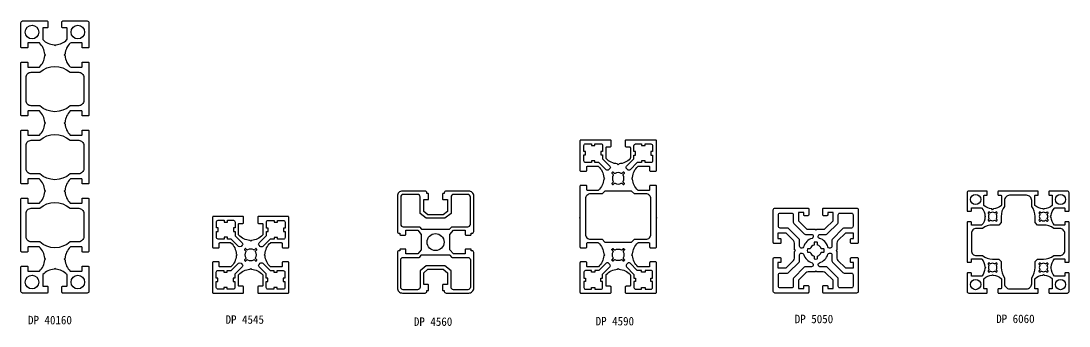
# Model space of a CAD drawing. Extents: x 2157 to 12417, y 247 to 1676.
# Drawn here: x 3472 to 4089, y 1497 to 1676 of the extents above; entities that cross this region are included whole.
import ezdxf

# ---------------------------------------------------------------- set-up
doc = ezdxf.new("R2010")
doc.units = 0
doc.header["$LTSCALE"] = 8
doc.layers.get('0').update_dxf_attribs({"linetype": 'CONTINUOUS'})
doc.layers.get('DEFPOINTS').update_dxf_attribs({"linetype": 'CONTINUOUS'})
doc.layers.add('3', color=3, linetype='CONTINUOUS')
doc.layers.add('AM_0', color=7, linetype='CONTINUOUS', lineweight=30)
doc.styles.add('궁서체', font='')
doc.styles.get('궁서체').set_extended_font_data('GungsuhChe')

msp = doc.modelspace()

# ---------------------------------------------------------------- linework, layer by layer
at = {"color": 7, "lineweight": -3}
for p, q in [((3800.76, 1562.06), (3800.76, 1561.56)), ((3845.76, 1561.56), (3845.76, 1562.06)), ((3800.76, 1560.06), (3800.76, 1560.56)), ((3845.76, 1560.56), (3845.76, 1560.06))]:
    msp.add_line(p, q, dxfattribs=at)
for points in [[(3800.76, 1561.06), (3800.76, 1543.21, 0.414214), (3801.26, 1542.71), (3804.26, 1542.71, 0.414214), (3804.76, 1543.21), (3804.76, 1545.21, -0.414214), (3805.26, 1545.71), (3811.32, 1545.71, -0.186978), (3811.66, 1545.58, -0.196808), (3814.74, 1539.07), (3815.26, 1538.56), (3814.74, 1538.04, -0.196808), (3811.66, 1531.54, -0.186978), (3811.32, 1531.41), (3805.26, 1531.41, -0.414214), (3804.76, 1531.91), (3804.76, 1533.91, 0.414214), (3804.26, 1534.41), (3801.26, 1534.41, 0.414214), (3800.76, 1533.91), (3800.76, 1517.06), (3800.76, 1516.56, 0.414214), (3801.26, 1516.06), (3801.76, 1516.06), (3818.61, 1516.06, 0.414214), (3819.11, 1516.56), (3819.11, 1519.56, 0.414214), (3818.61, 1520.06), (3816.61, 1520.06, -0.414214), (3816.11, 1520.56), (3816.11, 1526.62, -0.186978), (3816.24, 1526.96, -0.196808), (3822.74, 1530.04), (3823.26, 1530.56), (3823.77, 1530.04, -0.196808), (3830.28, 1526.96, -0.186978), (3830.41, 1526.62), (3830.41, 1520.56, -0.414214), (3829.91, 1520.06), (3827.91, 1520.06, 0.414214), (3827.41, 1519.56), (3827.41, 1516.56, 0.414214), (3827.91, 1516.06), (3844.76, 1516.06), (3845.26, 1516.06, 0.414214), (3845.76, 1516.56), (3845.76, 1517.06), (3845.76, 1533.91, 0.414214), (3845.26, 1534.41), (3842.26, 1534.41, 0.414214), (3841.76, 1533.91), (3841.76, 1531.91, -0.414214), (3841.26, 1531.41), (3835.19, 1531.41, -0.186978), (3834.86, 1531.54, -0.196808), (3831.77, 1538.04), (3831.26, 1538.56), (3831.77, 1539.07, -0.196808), (3834.86, 1545.58, -0.186978), (3835.19, 1545.71), (3841.26, 1545.71, -0.414214), (3841.76, 1545.21), (3841.76, 1543.21, 0.414214), (3842.26, 1542.71), (3845.26, 1542.71, 0.414214), (3845.76, 1543.21), (3845.76, 1561.06), (3845.76, 1578.91, 0.414214), (3845.26, 1579.41), (3842.26, 1579.41, 0.414214), (3841.76, 1578.91), (3841.76, 1576.91, -0.414214), (3841.26, 1576.41), (3835.19, 1576.41, -0.186978), (3834.86, 1576.54, -0.196808), (3831.77, 1583.04), (3831.26, 1583.56), (3831.77, 1584.07, -0.196808), (3834.86, 1590.58, -0.186978), (3835.19, 1590.71), (3841.26, 1590.71, -0.414214), (3841.76, 1590.21), (3841.76, 1588.21, 0.414214), (3842.26, 1587.71), (3845.26, 1587.71, 0.414214), (3845.76, 1588.21), (3845.76, 1605.06), (3845.76, 1605.56, 0.414214), (3845.26, 1606.06), (3844.76, 1606.06), (3827.91, 1606.06, 0.414214), (3827.41, 1605.56), (3827.41, 1602.56, 0.414214), (3827.91, 1602.06), (3829.91, 1602.06, -0.414214), (3830.41, 1601.56), (3830.41, 1595.49, -0.186978), (3830.28, 1595.16, -0.196808), (3823.77, 1592.07), (3823.26, 1591.56), (3822.74, 1592.07, -0.196808), (3816.24, 1595.16, -0.186978), (3816.11, 1595.49), (3816.11, 1601.56, -0.414214), (3816.61, 1602.06), (3818.61, 1602.06, 0.414214), (3819.11, 1602.56), (3819.11, 1605.56, 0.414214), (3818.61, 1606.06), (3801.76, 1606.06), (3801.26, 1606.06, 0.414214), (3800.76, 1605.56), (3800.76, 1605.06), (3800.76, 1588.21, 0.414214), (3801.26, 1587.71), (3804.26, 1587.71, 0.414214), (3804.76, 1588.21), (3804.76, 1590.21, -0.414214), (3805.26, 1590.71), (3811.32, 1590.71, -0.186978), (3811.66, 1590.58, -0.196808), (3814.74, 1584.07), (3815.26, 1583.56), (3814.74, 1583.04, -0.196808), (3811.66, 1576.54, -0.186978), (3811.32, 1576.41), (3805.26, 1576.41, -0.414214), (3804.76, 1576.91), (3804.76, 1578.91, 0.414214), (3804.26, 1579.41), (3801.26, 1579.41, 0.414214), (3800.76, 1578.91)], [(3807.57, 1593.84), (3807.57, 1592.84), (3804.07, 1592.84, -0.414214), (3803.07, 1593.84), (3803.07, 1597.34), (3804.07, 1597.34), (3804.07, 1599.34), (3803.07, 1599.34), (3803.07, 1602.84, -0.414214), (3804.07, 1603.84), (3807.57, 1603.84), (3807.57, 1602.84), (3809.57, 1602.84), (3809.57, 1603.84), (3813.07, 1603.84, -0.414214), (3814.07, 1602.84), (3814.07, 1599.34), (3813.07, 1599.34), (3813.07, 1597.34), (3814.07, 1597.34), (3814.07, 1594.97), (3818.34, 1590.66, -0.41143), (3818.34, 1589.25), (3817.63, 1588.54, -0.417003), (3816.21, 1588.54), (3811.95, 1592.84), (3809.57, 1592.84), (3809.57, 1593.84)], [(3839.04, 1593.75), (3837.04, 1593.75), (3837.04, 1592.75), (3834.47, 1592.75), (3830.3, 1588.54, -0.417003), (3828.88, 1588.54), (3828.18, 1589.25, -0.41143), (3828.18, 1590.66), (3832.54, 1595.06), (3832.54, 1597.25), (3833.54, 1597.25), (3833.54, 1599.25), (3832.54, 1599.25), (3832.54, 1602.75, -0.414214), (3833.54, 1603.75), (3837.04, 1603.75), (3837.04, 1602.75), (3839.04, 1602.75), (3839.04, 1603.75), (3842.54, 1603.75, -0.414214), (3843.54, 1602.75), (3843.54, 1599.25), (3842.54, 1599.25), (3842.54, 1597.25), (3843.54, 1597.25), (3843.54, 1593.75, -0.414214), (3842.54, 1592.75), (3839.04, 1592.75)], [(3821.06, 1580.65, -0.35173), (3821.43, 1580.69, 0.291598), (3825.09, 1580.69, -0.35173), (3825.46, 1580.65), (3826.16, 1579.95, 0.414214), (3826.58, 1579.95), (3826.86, 1580.23, 0.414214), (3826.86, 1580.66), (3826.17, 1581.36, -0.35173), (3826.13, 1581.73, 0.291598), (3826.13, 1585.39, -0.35173), (3826.17, 1585.76), (3826.86, 1586.46, 0.414214), (3826.86, 1586.88), (3826.58, 1587.16, 0.414214), (3826.16, 1587.16), (3825.46, 1586.47, -0.35173), (3825.09, 1586.42, 0.291598), (3821.43, 1586.42, -0.35173), (3821.06, 1586.47), (3820.36, 1587.16, 0.414214), (3819.93, 1587.16), (3819.65, 1586.88, 0.414214), (3819.65, 1586.46), (3820.35, 1585.76, -0.35173), (3820.39, 1585.39, 0.291598), (3820.39, 1581.73, -0.35173), (3820.35, 1581.36), (3819.65, 1580.66, 0.414214), (3819.65, 1580.23), (3819.93, 1579.95, 0.414214), (3820.36, 1579.95)], [(3711.26, 1571.06, 0.414214), (3711.56, 1571.36), (3711.56, 1574.26, 0.414214), (3711.26, 1574.56), (3710.56, 1574.56), (3710.56, 1575.06, 0.414214), (3709.56, 1576.06), (3696.21, 1576.06, 0.414214), (3693.21, 1573.06), (3693.21, 1552.21, 0.414214), (3694.21, 1551.21), (3694.71, 1551.21), (3694.71, 1550.51, 0.414214), (3695.01, 1550.21), (3697.91, 1550.21, 0.414214), (3698.21, 1550.51), (3698.21, 1553.06), (3705.21, 1553.06), (3707.21, 1550.56), (3707.21, 1541.56), (3705.21, 1539.06), (3698.21, 1539.06), (3698.21, 1541.61, 0.414214), (3697.91, 1541.91), (3695.01, 1541.91, 0.414214), (3694.71, 1541.61), (3694.71, 1540.91), (3694.21, 1540.91, 0.414214), (3693.21, 1539.91), (3693.21, 1519.06, 0.414214), (3696.21, 1516.06), (3709.56, 1516.06, 0.414214), (3710.56, 1517.06), (3710.56, 1517.56), (3711.26, 1517.56, 0.414214), (3711.56, 1517.86), (3711.56, 1520.76, 0.414214), (3711.26, 1521.06), (3708.71, 1521.06), (3708.71, 1528.06), (3711.21, 1530.06), (3715.71, 1530.06), (3720.21, 1530.06), (3722.71, 1528.06), (3722.71, 1521.06), (3720.16, 1521.06, 0.414214), (3719.86, 1520.76), (3719.86, 1517.86, 0.414214), (3720.16, 1517.56), (3720.86, 1517.56), (3720.86, 1517.06, 0.414214), (3721.86, 1516.06), (3735.21, 1516.06, 0.414214), (3738.21, 1519.06), (3738.21, 1539.91, 0.414214), (3737.21, 1540.91), (3736.71, 1540.91), (3736.71, 1541.61, 0.414214), (3736.41, 1541.91), (3733.51, 1541.91, 0.414214), (3733.21, 1541.61), (3733.21, 1539.06), (3726.21, 1539.06), (3724.21, 1541.56), (3724.21, 1550.56), (3726.21, 1553.06), (3733.21, 1553.06), (3733.21, 1550.51, 0.414214), (3733.51, 1550.21), (3736.41, 1550.21, 0.414214), (3736.71, 1550.51), (3736.71, 1551.21), (3737.21, 1551.21, 0.414214), (3738.21, 1552.21), (3738.21, 1573.06, 0.414214), (3735.21, 1576.06), (3721.86, 1576.06, 0.414214), (3720.86, 1575.06), (3720.86, 1574.56), (3720.16, 1574.56, 0.414214), (3719.86, 1574.26), (3719.86, 1571.36, 0.414214), (3720.16, 1571.06), (3722.71, 1571.06), (3722.71, 1564.06), (3720.21, 1562.06), (3715.71, 1562.06), (3711.21, 1562.06), (3708.71, 1564.06), (3708.71, 1571.06)], [(3736.21, 1572.56, 0.414214), (3734.71, 1574.06), (3726.31, 1574.06, 0.414214), (3724.81, 1572.56), (3724.81, 1562.94), (3721.21, 1560.06), (3710.21, 1560.06), (3706.61, 1562.94), (3706.61, 1572.56, 0.414214), (3705.11, 1574.06), (3696.71, 1574.06, 0.414214), (3695.21, 1572.56), (3695.21, 1556.56, 0.414214), (3696.71, 1555.06), (3705.97, 1555.06, -0.227838), (3706.36, 1554.87), (3707.26, 1553.75, 0.227838), (3707.65, 1553.56), (3723.77, 1553.56, 0.227838), (3724.16, 1553.75), (3725.06, 1554.87, -0.227838), (3725.45, 1555.06), (3734.71, 1555.06, 0.414214), (3736.21, 1556.56)], [(3831.11, 1546.06), (3832.76, 1547.71), (3839.56, 1547.71, 0.414214), (3842.56, 1550.71), (3842.56, 1561.06), (3842.56, 1571.41, 0.414214), (3839.56, 1574.41), (3832.76, 1574.41), (3831.11, 1576.06), (3815.41, 1576.06), (3813.76, 1574.41), (3806.96, 1574.41, 0.414214), (3803.96, 1571.41), (3803.96, 1561.06), (3803.96, 1550.71, 0.414214), (3806.96, 1547.71), (3813.76, 1547.71), (3815.41, 1546.06)], [(4088.73, 1557.61, 0.414214), (4088.43, 1557.91), (4086.53, 1557.91, 0.414214), (4086.23, 1557.61), (4086.23, 1556.21, -0.414214), (4085.93, 1555.91), (4080.49, 1555.91, -0.214256), (4080.12, 1556.08, -0.165853), (4078.24, 1560.54), (4077.73, 1561.06), (4078.24, 1561.58, -0.165853), (4080.12, 1566.04, -0.214256), (4080.49, 1566.21), (4085.93, 1566.21, -0.414214), (4086.23, 1565.91), (4086.23, 1564.51, 0.414214), (4086.53, 1564.21), (4088.43, 1564.21, 0.414214), (4088.73, 1564.51), (4088.73, 1574.06), (4088.73, 1575.06, 0.414214), (4087.73, 1576.06), (4086.73, 1576.06), (4077.18, 1576.06, 0.414214), (4076.88, 1575.76), (4076.88, 1573.86, 0.414214), (4077.18, 1573.56), (4078.58, 1573.56, -0.414214), (4078.88, 1573.26), (4078.88, 1567.74, -0.210977), (4078.78, 1567.51, -0.176355), (4074.03, 1565.56), (4073.73, 1565.26), (4073.42, 1565.56, -0.176355), (4068.67, 1567.51, -0.210977), (4068.58, 1567.74), (4068.58, 1573.26, -0.414214), (4068.88, 1573.56), (4070.28, 1573.56, 0.414214), (4070.58, 1573.86), (4070.58, 1575.76, 0.414214), (4070.28, 1576.06), (4047.18, 1576.06, 0.414214), (4046.88, 1575.76), (4046.88, 1573.86, 0.414214), (4047.18, 1573.56), (4048.58, 1573.56, -0.414214), (4048.88, 1573.26), (4048.88, 1567.83, -0.214256), (4048.71, 1567.45, -0.165853), (4044.24, 1565.58), (4043.73, 1565.06), (4043.21, 1565.58, -0.165853), (4038.74, 1567.45, -0.214256), (4038.58, 1567.83), (4038.58, 1573.26, -0.414214), (4038.88, 1573.56), (4040.28, 1573.56, 0.414214), (4040.58, 1573.86), (4040.58, 1575.76, 0.414214), (4040.28, 1576.06), (4030.73, 1576.06), (4029.73, 1576.06, 0.414214), (4028.73, 1575.06), (4028.73, 1574.06), (4028.73, 1564.51, 0.414214), (4029.03, 1564.21), (4030.93, 1564.21, 0.414214), (4031.23, 1564.51), (4031.23, 1565.91, -0.414214), (4031.53, 1566.21), (4037.05, 1566.21, -0.210977), (4037.27, 1566.11, -0.176355), (4039.22, 1561.36), (4039.53, 1561.06), (4039.22, 1560.75, -0.176355), (4037.27, 1556.01, -0.210977), (4037.05, 1555.91), (4031.53, 1555.91, -0.414214), (4031.23, 1556.21), (4031.23, 1557.61, 0.414214), (4030.93, 1557.91), (4029.03, 1557.91, 0.414214), (4028.73, 1557.61), (4028.73, 1534.51, 0.414214), (4029.03, 1534.21), (4030.93, 1534.21, 0.414214), (4031.23, 1534.51), (4031.23, 1535.91, -0.414214), (4031.53, 1536.21), (4036.96, 1536.21, -0.214256), (4037.33, 1536.04, -0.165853), (4039.21, 1531.58), (4039.73, 1531.06), (4039.21, 1530.54, -0.165853), (4037.33, 1526.08, -0.214256), (4036.96, 1525.91), (4031.53, 1525.91, -0.414214), (4031.23, 1526.21), (4031.23, 1527.61, 0.414214), (4030.93, 1527.91), (4029.03, 1527.91, 0.414214), (4028.73, 1527.61), (4028.73, 1518.06), (4028.73, 1517.06, 0.414214), (4029.73, 1516.06), (4030.73, 1516.06), (4040.28, 1516.06, 0.414214), (4040.58, 1516.36), (4040.58, 1518.26, 0.414214), (4040.28, 1518.56), (4038.88, 1518.56, -0.414214), (4038.58, 1518.86), (4038.58, 1524.38, -0.210977), (4038.67, 1524.6, -0.176355), (4043.42, 1526.55), (4043.73, 1526.86), (4044.03, 1526.55, -0.176355), (4048.78, 1524.6, -0.210977), (4048.88, 1524.38), (4048.88, 1518.86, -0.414214), (4048.58, 1518.56), (4047.18, 1518.56, 0.414214), (4046.88, 1518.26), (4046.88, 1516.36, 0.414214), (4047.18, 1516.06), (4070.28, 1516.06, 0.414214), (4070.58, 1516.36), (4070.58, 1518.26, 0.414214), (4070.28, 1518.56), (4068.88, 1518.56, -0.414214), (4068.58, 1518.86), (4068.58, 1524.29, -0.214256), (4068.74, 1524.66, -0.165853), (4073.21, 1526.54), (4073.73, 1527.06), (4074.24, 1526.54, -0.165853), (4078.71, 1524.66, -0.214256), (4078.88, 1524.29), (4078.88, 1518.86, -0.414214), (4078.58, 1518.56), (4077.18, 1518.56, 0.414214), (4076.88, 1518.26), (4076.88, 1516.36, 0.414214), (4077.18, 1516.06), (4086.73, 1516.06), (4087.73, 1516.06, 0.414214), (4088.73, 1517.06), (4088.73, 1518.06), (4088.73, 1527.61, 0.414214), (4088.43, 1527.91), (4086.53, 1527.91, 0.414214), (4086.23, 1527.61), (4086.23, 1526.21, -0.414214), (4085.93, 1525.91), (4080.41, 1525.91, -0.210977), (4080.18, 1526.01, -0.176355), (4078.23, 1530.75), (4077.93, 1531.06), (4078.23, 1531.36, -0.176355), (4080.18, 1536.11, -0.210977), (4080.41, 1536.21), (4085.93, 1536.21, -0.414214), (4086.23, 1535.91), (4086.23, 1534.51, 0.414214), (4086.53, 1534.21), (4088.43, 1534.21, 0.414214), (4088.73, 1534.51)], [(4068.73, 1561.06, 0.162278), (4066.73, 1567.06), (4066.73, 1570.56, 0.414214), (4063.73, 1573.56), (4053.73, 1573.56, 0.414214), (4050.73, 1570.56), (4050.73, 1567.06, 0.162278), (4048.73, 1561.06), (4048.73, 1557.47), (4047.31, 1556.06), (4043.73, 1556.06, 0.162278), (4037.73, 1554.06), (4034.23, 1554.06, 0.414214), (4031.23, 1551.06), (4031.23, 1541.06, 0.414214), (4034.23, 1538.06), (4037.75, 1538.06, 0.161693), (4043.74, 1536.08), (4047.32, 1536.08), (4048.74, 1534.67), (4048.75, 1531.08, 0.16117), (4050.73, 1525.12), (4050.73, 1521.56, 0.414214), (4053.73, 1518.56), (4063.73, 1518.56, 0.414214), (4066.73, 1521.56), (4066.73, 1525.06, 0.162278), (4068.73, 1531.06), (4068.73, 1534.64), (4070.14, 1536.06), (4073.73, 1536.06, 0.162278), (4079.73, 1538.06), (4083.23, 1538.06, 0.414214), (4086.23, 1541.06), (4086.23, 1551.06, 0.414214), (4083.23, 1554.06), (4079.73, 1554.06, 0.162278), (4073.73, 1556.06), (4070.14, 1556.06), (4068.73, 1557.47)], [(4045.95, 1562.27, -0.331679), (4046, 1562.62), (4046.36, 1562.99, 0.414214), (4046.36, 1563.41), (4046.08, 1563.69, 0.414214), (4045.66, 1563.69), (4045.29, 1563.33, -0.331679), (4044.94, 1563.28, 0.253025), (4042.56, 1563.28, -0.331679), (4042.2, 1563.33), (4041.84, 1563.69, 0.414214), (4041.41, 1563.69), (4041.13, 1563.41, 0.414214), (4041.13, 1562.99), (4041.5, 1562.62, -0.331679), (4041.55, 1562.27, 0.253025), (4041.55, 1559.89, -0.331679), (4041.5, 1559.53), (4041.13, 1559.17, 0.414214), (4041.13, 1558.74), (4041.41, 1558.46, 0.414214), (4041.84, 1558.46), (4042.2, 1558.83, -0.331679), (4042.56, 1558.88, 0.253025), (4044.94, 1558.88, -0.331679), (4045.29, 1558.83), (4045.66, 1558.46, 0.414214), (4046.08, 1558.46), (4046.36, 1558.74, 0.414214), (4046.36, 1559.17), (4046, 1559.53, -0.331679), (4045.95, 1559.89, 0.253025)], [(4075.93, 1562.25, -0.331679), (4075.98, 1562.6), (4076.34, 1562.97, 0.414214), (4076.34, 1563.39), (4076.06, 1563.67, 0.414214), (4075.64, 1563.67), (4075.27, 1563.31, -0.331679), (4074.92, 1563.26, 0.253025), (4072.54, 1563.26, -0.331679), (4072.18, 1563.31), (4071.82, 1563.67, 0.414214), (4071.39, 1563.67), (4071.11, 1563.39, 0.414214), (4071.11, 1562.97), (4071.48, 1562.6, -0.331679), (4071.53, 1562.25, 0.253025), (4071.53, 1559.87, -0.331679), (4071.48, 1559.51), (4071.11, 1559.15, 0.414214), (4071.11, 1558.72), (4071.39, 1558.44, 0.414214), (4071.82, 1558.44), (4072.18, 1558.81, -0.331679), (4072.54, 1558.86, 0.253025), (4074.92, 1558.86, -0.331679), (4075.27, 1558.81), (4075.64, 1558.44, 0.414214), (4076.06, 1558.44), (4076.34, 1558.72, 0.414214), (4076.34, 1559.15), (4075.98, 1559.51, -0.331679), (4075.93, 1559.87, 0.253025)], [(3625.34, 1531.91, -0.414214), (3624.84, 1531.41), (3618.78, 1531.41, -0.186978), (3618.44, 1531.54, -0.196808), (3615.36, 1538.04), (3614.84, 1538.56), (3615.36, 1539.07, -0.196808), (3618.44, 1545.58, -0.186978), (3618.78, 1545.71), (3624.84, 1545.71, -0.414214), (3625.34, 1545.21), (3625.34, 1543.21, 0.414214), (3625.84, 1542.71), (3628.84, 1542.71, 0.414214), (3629.34, 1543.21), (3629.34, 1560.06), (3629.34, 1560.56, 0.414214), (3628.84, 1561.06), (3628.34, 1561.06), (3611.49, 1561.06, 0.414214), (3610.99, 1560.56), (3610.99, 1557.56, 0.414214), (3611.49, 1557.06), (3613.49, 1557.06, -0.414214), (3613.99, 1556.56), (3613.99, 1550.49, -0.186978), (3613.86, 1550.16, -0.196808), (3607.36, 1547.07), (3606.84, 1546.56), (3606.33, 1547.07, -0.196808), (3599.82, 1550.16, -0.186978), (3599.69, 1550.49), (3599.69, 1556.56, -0.414214), (3600.19, 1557.06), (3602.19, 1557.06, 0.414214), (3602.69, 1557.56), (3602.69, 1560.56, 0.414214), (3602.19, 1561.06), (3585.34, 1561.06), (3584.84, 1561.06, 0.414214), (3584.34, 1560.56), (3584.34, 1560.06), (3584.34, 1543.21, 0.414214), (3584.84, 1542.71), (3587.84, 1542.71, 0.414214), (3588.34, 1543.21), (3588.34, 1545.21, -0.414214), (3588.84, 1545.71), (3594.91, 1545.71, -0.186978), (3595.25, 1545.58, -0.196808), (3598.33, 1539.07), (3598.84, 1538.56), (3598.33, 1538.04, -0.196808), (3595.25, 1531.54, -0.186978), (3594.91, 1531.41), (3588.84, 1531.41, -0.414214), (3588.34, 1531.91), (3588.34, 1533.91, 0.414214), (3587.84, 1534.41), (3584.84, 1534.41, 0.414214), (3584.34, 1533.91), (3584.34, 1517.06), (3584.34, 1516.56, 0.414214), (3584.84, 1516.06), (3585.34, 1516.06), (3602.19, 1516.06, 0.414214), (3602.69, 1516.56), (3602.69, 1519.56, 0.414214), (3602.19, 1520.06), (3600.19, 1520.06, -0.414214), (3599.69, 1520.56), (3599.69, 1526.62, -0.186978), (3599.82, 1526.96, -0.196808), (3606.33, 1530.04), (3606.84, 1530.56), (3607.36, 1530.04, -0.196808), (3613.86, 1526.96, -0.186978), (3613.99, 1526.62), (3613.99, 1520.56, -0.414214), (3613.49, 1520.06), (3611.49, 1520.06, 0.414214), (3610.99, 1519.56), (3610.99, 1516.56, 0.414214), (3611.49, 1516.06), (3628.34, 1516.06), (3628.84, 1516.06, 0.414214), (3629.34, 1516.56), (3629.34, 1517.06), (3629.34, 1533.91, 0.414214), (3628.84, 1534.41), (3625.84, 1534.41, 0.414214), (3625.34, 1533.91)], [(3596.65, 1554.34), (3596.65, 1552.34), (3597.65, 1552.34), (3597.65, 1549.77), (3601.86, 1545.6, -0.417003), (3601.86, 1544.18), (3601.15, 1543.48, -0.41143), (3599.75, 1543.48), (3595.34, 1547.84), (3593.15, 1547.84), (3593.15, 1548.84), (3591.15, 1548.84), (3591.15, 1547.84), (3587.65, 1547.84, -0.414214), (3586.65, 1548.84), (3586.65, 1552.34), (3587.65, 1552.34), (3587.65, 1554.34), (3586.65, 1554.34), (3586.65, 1557.84, -0.414214), (3587.65, 1558.84), (3591.15, 1558.84), (3591.15, 1557.84), (3593.15, 1557.84), (3593.15, 1558.84), (3596.65, 1558.84, -0.414214), (3597.65, 1557.84), (3597.65, 1554.34)], [(3622.62, 1547.75), (3622.62, 1548.75), (3620.62, 1548.75), (3620.62, 1547.75), (3618.25, 1547.75), (3613.94, 1543.48, -0.412821), (3612.53, 1543.48), (3611.82, 1544.19, -0.415607), (3611.83, 1545.6), (3616.12, 1549.86), (3616.12, 1552.25), (3617.12, 1552.25), (3617.12, 1554.25), (3616.12, 1554.25), (3616.12, 1557.75, -0.414214), (3617.12, 1558.75), (3620.62, 1558.75), (3620.62, 1557.75), (3622.62, 1557.75), (3622.62, 1558.75), (3626.12, 1558.75, -0.414214), (3627.12, 1557.75), (3627.12, 1554.25), (3626.12, 1554.25), (3626.12, 1552.25), (3627.12, 1552.25), (3627.12, 1548.75, -0.414214), (3626.12, 1547.75)], [(3609.75, 1536.36, -0.35173), (3609.71, 1536.73, 0.291598), (3609.71, 1540.39, -0.35173), (3609.75, 1540.76), (3610.45, 1541.46, 0.414214), (3610.45, 1541.88), (3610.17, 1542.16, 0.414214), (3609.74, 1542.16), (3609.04, 1541.47, -0.35173), (3608.67, 1541.42, 0.291598), (3605.02, 1541.42, -0.35173), (3604.64, 1541.47), (3603.94, 1542.16, 0.414214), (3603.52, 1542.16), (3603.24, 1541.88, 0.414214), (3603.24, 1541.46), (3603.94, 1540.76, -0.35173), (3603.98, 1540.39, 0.291598), (3603.98, 1536.73, -0.35173), (3603.94, 1536.36), (3603.24, 1535.66, 0.414214), (3603.24, 1535.23), (3603.52, 1534.95, 0.414214), (3603.94, 1534.95), (3604.64, 1535.65, -0.35173), (3605.02, 1535.69, 0.291598), (3608.67, 1535.69, -0.35173), (3609.04, 1535.65), (3609.74, 1534.95, 0.414214), (3610.17, 1534.95), (3610.45, 1535.23, 0.414214), (3610.45, 1535.66)], [(3734.71, 1518.06), (3726.31, 1518.06, -0.414214), (3724.81, 1519.56), (3724.81, 1529.18), (3721.21, 1532.06), (3715.71, 1532.06), (3710.21, 1532.06), (3706.61, 1529.18), (3706.61, 1519.56, -0.414214), (3705.11, 1518.06), (3696.71, 1518.06, -0.414214), (3695.21, 1519.56), (3695.21, 1535.56, -0.414214), (3696.71, 1537.06), (3705.97, 1537.06, 0.227838), (3706.36, 1537.25), (3707.26, 1538.37, -0.227838), (3707.65, 1538.56), (3723.77, 1538.56, -0.227838), (3724.16, 1538.37), (3725.06, 1537.25, 0.227838), (3725.45, 1537.06), (3734.71, 1537.06, -0.414214), (3736.21, 1535.56), (3736.21, 1519.56, -0.414214)], [(3821.06, 1541.47, 0.35173), (3821.43, 1541.42, -0.291598), (3825.09, 1541.42, 0.35173), (3825.46, 1541.47), (3826.16, 1542.16, -0.414214), (3826.58, 1542.16), (3826.86, 1541.88, -0.414214), (3826.86, 1541.46), (3826.17, 1540.76, 0.35173), (3826.13, 1540.39, -0.291598), (3826.13, 1536.73, 0.35173), (3826.17, 1536.36), (3826.86, 1535.66, -0.414214), (3826.86, 1535.23), (3826.58, 1534.95, -0.414214), (3826.16, 1534.95), (3825.46, 1535.65, 0.35173), (3825.09, 1535.69, -0.291598), (3821.43, 1535.69, 0.35173), (3821.06, 1535.65), (3820.36, 1534.95, -0.414214), (3819.93, 1534.95), (3819.65, 1535.23, -0.414214), (3819.65, 1535.66), (3820.35, 1536.36, 0.35173), (3820.39, 1536.73, -0.291598), (3820.39, 1540.39, 0.35173), (3820.35, 1540.76), (3819.65, 1541.46, -0.414214), (3819.65, 1541.88), (3819.93, 1542.16, -0.414214), (3820.36, 1542.16)], [(3596.56, 1522.87), (3597.56, 1522.87), (3597.56, 1519.37, -0.414214), (3596.56, 1518.37), (3593.06, 1518.37), (3593.06, 1519.37), (3591.06, 1519.37), (3591.06, 1518.37), (3587.56, 1518.37, -0.414214), (3586.56, 1519.37), (3586.56, 1522.87), (3587.56, 1522.87), (3587.56, 1524.87), (3586.56, 1524.87), (3586.56, 1528.37, -0.414214), (3587.56, 1529.37), (3591.06, 1529.37), (3591.06, 1528.37), (3593.06, 1528.37), (3593.06, 1529.37), (3595.44, 1529.37), (3599.75, 1533.64, -0.41143), (3601.15, 1533.64), (3601.86, 1532.93, -0.417003), (3601.86, 1531.51), (3597.56, 1527.25), (3597.56, 1524.87), (3596.56, 1524.87)], [(3627.03, 1522.78), (3627.03, 1519.28, -0.414214), (3626.03, 1518.28), (3622.53, 1518.28), (3622.53, 1519.28), (3620.53, 1519.28), (3620.53, 1518.28), (3617.03, 1518.28, -0.414214), (3616.03, 1519.28), (3616.03, 1522.78), (3617.03, 1522.78), (3617.03, 1524.78), (3616.03, 1524.78), (3616.03, 1527.34), (3611.83, 1531.51, -0.415607), (3611.82, 1532.93), (3612.53, 1533.64, -0.412821), (3613.94, 1533.64), (3618.34, 1529.28), (3620.53, 1529.28), (3620.53, 1528.28), (3622.53, 1528.28), (3622.53, 1529.28), (3626.03, 1529.28, -0.414214), (3627.03, 1528.28), (3627.03, 1524.78), (3626.03, 1524.78), (3626.03, 1522.78)], [(3807.57, 1528.28), (3807.57, 1529.28), (3804.07, 1529.28, 0.414214), (3803.07, 1528.28), (3803.07, 1524.78), (3804.07, 1524.78), (3804.07, 1522.78), (3803.07, 1522.78), (3803.07, 1519.28, 0.414214), (3804.07, 1518.28), (3807.57, 1518.28), (3807.57, 1519.28), (3809.57, 1519.28), (3809.57, 1518.28), (3813.07, 1518.28, 0.414214), (3814.07, 1519.28), (3814.07, 1522.78), (3813.07, 1522.78), (3813.07, 1524.78), (3814.07, 1524.78), (3814.07, 1527.15), (3818.34, 1531.46, 0.41143), (3818.34, 1532.87), (3817.63, 1533.58, 0.417003), (3816.21, 1533.58), (3811.95, 1529.28), (3809.57, 1529.28), (3809.57, 1528.28)], [(3839.04, 1528.37), (3837.04, 1528.37), (3837.04, 1529.37), (3834.47, 1529.37), (3830.3, 1533.58, 0.417003), (3828.88, 1533.58), (3828.18, 1532.87, 0.41143), (3828.18, 1531.46), (3832.54, 1527.06), (3832.54, 1524.87), (3833.54, 1524.87), (3833.54, 1522.87), (3832.54, 1522.87), (3832.54, 1519.37, 0.414214), (3833.54, 1518.37), (3837.04, 1518.37), (3837.04, 1519.37), (3839.04, 1519.37), (3839.04, 1518.37), (3842.54, 1518.37, 0.414214), (3843.54, 1519.37), (3843.54, 1522.87), (3842.54, 1522.87), (3842.54, 1524.87), (3843.54, 1524.87), (3843.54, 1528.37, 0.414214), (3842.54, 1529.37), (3839.04, 1529.37)], [(4046.34, 1533.01, 0.414214), (4046.34, 1533.43), (4046.06, 1533.71, 0.414214), (4045.64, 1533.71), (4045.27, 1533.35, -0.331679), (4044.92, 1533.3, 0.253025), (4042.54, 1533.3, -0.331679), (4042.18, 1533.35), (4041.82, 1533.71, 0.414214), (4041.39, 1533.71), (4041.11, 1533.43, 0.414214), (4041.11, 1533.01), (4041.48, 1532.64, -0.331679), (4041.53, 1532.29, 0.253025), (4041.53, 1529.91, -0.331679), (4041.48, 1529.55), (4041.11, 1529.19, 0.414214), (4041.11, 1528.76), (4041.39, 1528.48, 0.414214), (4041.82, 1528.48), (4042.18, 1528.85, -0.331679), (4042.54, 1528.9, 0.253025), (4044.92, 1528.9, -0.331679), (4045.27, 1528.85), (4045.64, 1528.48, 0.414214), (4046.06, 1528.48), (4046.34, 1528.76, 0.414214), (4046.34, 1529.19), (4045.98, 1529.55, -0.331679), (4045.93, 1529.91, 0.253025), (4045.93, 1532.29, -0.331679), (4045.98, 1532.64)], [(4075.96, 1529.53, -0.331679), (4075.91, 1529.89, 0.253025), (4075.91, 1532.27, -0.331679), (4075.96, 1532.62), (4076.32, 1532.99, 0.414214), (4076.32, 1533.41), (4076.04, 1533.69, 0.414214), (4075.62, 1533.69), (4075.25, 1533.33, -0.331679), (4074.9, 1533.28, 0.253025), (4072.52, 1533.28, -0.331679), (4072.16, 1533.33), (4071.8, 1533.69, 0.414214), (4071.37, 1533.69), (4071.09, 1533.41, 0.414214), (4071.09, 1532.99), (4071.46, 1532.62, -0.331679), (4071.51, 1532.27, 0.253025), (4071.51, 1529.89, -0.331679), (4071.46, 1529.53), (4071.09, 1529.17, 0.414214), (4071.09, 1528.74), (4071.37, 1528.46, 0.414214), (4071.8, 1528.46), (4072.16, 1528.83, -0.331679), (4072.52, 1528.88, 0.253025), (4074.9, 1528.88, -0.331679), (4075.25, 1528.83), (4075.62, 1528.46, 0.414214), (4076.04, 1528.46), (4076.32, 1528.74, 0.414214), (4076.32, 1529.17)]]:
    msp.add_lwpolyline(points, format="xyb", close=True, dxfattribs=at)
for centre, radius in [((4033.73, 1571.06), 3), ((4083.73, 1571.06), 3), ((3715.71, 1546.06), 5), ((4033.73, 1521.06), 3), ((4083.73, 1521.06), 3)]:
    msp.add_circle(centre, radius, dxfattribs=at)
at = {"layer": '3', "color": 7, "lineweight": -3}
for p in [(3497.59, 1656.57), (3497.59, 1655.54)]:
    msp.add_line(p, (3497.08, 1656.06), dxfattribs=at)
msp.add_lwpolyline([(3500.86, 1648.91), (3507.28, 1648.91, 0.414214), (3507.58, 1649.21), (3507.58, 1651.61, -0.414214), (3507.88, 1651.91), (3511.08, 1651.91, -0.414214), (3511.58, 1651.41), (3511.58, 1620.71, -0.414214), (3511.08, 1620.21), (3507.88, 1620.21, -0.414214), (3507.58, 1620.51), (3507.58, 1622.91, 0.414214), (3507.28, 1623.21), (3500.86, 1623.21, 0.18987), (3500.65, 1623.13, 0.194158), (3497.59, 1616.57), (3497.08, 1616.06), (3497.59, 1615.54, 0.194158), (3500.65, 1608.99, 0.18987), (3500.86, 1608.91), (3507.28, 1608.91, 0.414214), (3507.58, 1609.21), (3507.58, 1611.61, -0.414214), (3507.88, 1611.91), (3511.08, 1611.91, -0.414214), (3511.58, 1611.41), (3511.58, 1580.71, -0.414214), (3511.08, 1580.21), (3507.88, 1580.21, -0.414214), (3507.58, 1580.51), (3507.58, 1582.91, 0.414214), (3507.28, 1583.21), (3500.86, 1583.21, 0.18987), (3500.65, 1583.13, 0.194158), (3497.59, 1576.57), (3497.08, 1576.06), (3497.59, 1575.54, 0.194158), (3500.65, 1568.99, 0.18987), (3500.86, 1568.91), (3507.28, 1568.91, 0.414214), (3507.58, 1569.21), (3507.58, 1571.61, -0.414214), (3507.88, 1571.91), (3511.08, 1571.91, -0.414214), (3511.58, 1571.41), (3511.58, 1540.71, -0.414214), (3511.08, 1540.21), (3507.88, 1540.21, -0.414214), (3507.58, 1540.51), (3507.58, 1542.91, 0.414214), (3507.28, 1543.21), (3500.86, 1543.21, 0.18987), (3500.65, 1543.13, 0.194158), (3497.59, 1536.57), (3497.08, 1536.06), (3497.59, 1535.54, 0.194158), (3500.65, 1528.99, 0.18987), (3500.86, 1528.91), (3507.28, 1528.91, 0.414214), (3507.58, 1529.21), (3507.58, 1531.61, -0.414214), (3507.88, 1531.91), (3511.08, 1531.91, -0.414214), (3511.58, 1531.41), (3511.58, 1518.06), (3511.58, 1517.06, -0.414214), (3510.58, 1516.06), (3496.23, 1516.06, -0.414214), (3495.73, 1516.56), (3495.73, 1519.76, -0.414214), (3496.03, 1520.06), (3498.43, 1520.06, 0.414214), (3498.73, 1520.36), (3498.73, 1526.78, 0.18987), (3498.65, 1526.98, 0.194158), (3492.09, 1530.04), (3491.58, 1530.56), (3491.07, 1530.04, 0.194158), (3484.51, 1526.98, 0.18987), (3484.43, 1526.78), (3484.43, 1520.36, 0.414214), (3484.73, 1520.06), (3487.13, 1520.06, -0.414214), (3487.43, 1519.76), (3487.43, 1516.56, -0.414214), (3486.93, 1516.06), (3473.58, 1516.06), (3472.58, 1516.06, -0.414214), (3471.58, 1517.06), (3471.58, 1518.06), (3471.58, 1531.41, -0.414214), (3472.08, 1531.91), (3475.28, 1531.91, -0.414214), (3475.58, 1531.61), (3475.58, 1529.21, 0.414214), (3475.88, 1528.91), (3482.3, 1528.91, 0.18987), (3482.51, 1528.99, 0.194158), (3485.57, 1535.54), (3486.08, 1536.06), (3485.57, 1536.57, 0.194158), (3482.51, 1543.13, 0.18987), (3482.3, 1543.21), (3475.88, 1543.21, 0.414214), (3475.58, 1542.91), (3475.58, 1540.51, -0.414214), (3475.28, 1540.21), (3472.08, 1540.21, -0.414214), (3471.58, 1540.71), (3471.58, 1571.41, -0.414214), (3472.08, 1571.91), (3475.28, 1571.91, -0.414214), (3475.58, 1571.61), (3475.58, 1569.21, 0.414214), (3475.88, 1568.91), (3482.3, 1568.91, 0.18987), (3482.51, 1568.99, 0.194158), (3485.57, 1575.54), (3486.08, 1576.06), (3485.57, 1576.57, 0.194158), (3482.51, 1583.13, 0.18987), (3482.3, 1583.21), (3475.88, 1583.21, 0.414214), (3475.58, 1582.91), (3475.58, 1580.51, -0.414214), (3475.28, 1580.21), (3472.08, 1580.21, -0.414214), (3471.58, 1580.71), (3471.58, 1611.41, -0.414214), (3472.08, 1611.91), (3475.28, 1611.91, -0.414214), (3475.58, 1611.61), (3475.58, 1609.21, 0.414214), (3475.88, 1608.91), (3482.3, 1608.91, 0.18987), (3482.51, 1608.99, 0.194158), (3485.57, 1615.54), (3486.08, 1616.06), (3485.57, 1616.57, 0.194158), (3482.51, 1623.13, 0.18987), (3482.3, 1623.21), (3475.88, 1623.21, 0.414214), (3475.58, 1622.91), (3475.58, 1620.51, -0.414214), (3475.28, 1620.21), (3472.08, 1620.21, -0.414214), (3471.58, 1620.71), (3471.58, 1651.41, -0.414214), (3472.08, 1651.91), (3475.28, 1651.91, -0.414214), (3475.58, 1651.61), (3475.58, 1649.21, 0.414214), (3475.88, 1648.91), (3482.3, 1648.91, 0.18987), (3482.51, 1648.99, 0.194158), (3485.57, 1655.54), (3486.08, 1656.06), (3485.57, 1656.57, 0.194158), (3482.51, 1663.13, 0.18987), (3482.3, 1663.21), (3475.88, 1663.21, 0.414214), (3475.58, 1662.91), (3475.58, 1660.51, -0.414214), (3475.28, 1660.21), (3472.08, 1660.21, -0.414214), (3471.58, 1660.71), (3471.58, 1674.06), (3471.58, 1675.06, -0.414214), (3472.58, 1676.06), (3473.58, 1676.06), (3486.93, 1676.06, -0.414214), (3487.43, 1675.56), (3487.43, 1672.36, -0.414214), (3487.13, 1672.06), (3484.73, 1672.06, 0.414214), (3484.43, 1671.76), (3484.43, 1665.34, 0.18987), (3484.51, 1665.13, 0.194158), (3491.07, 1662.07), (3491.58, 1661.56), (3492.09, 1662.07, 0.194158), (3498.65, 1665.13, 0.18987), (3498.73, 1665.34), (3498.73, 1671.76, 0.414214), (3498.43, 1672.06), (3496.03, 1672.06, -0.414214), (3495.73, 1672.36), (3495.73, 1675.56, -0.414214), (3496.23, 1676.06), (3509.58, 1676.06), (3510.58, 1676.06, -0.414214), (3511.58, 1675.06), (3511.58, 1674.06), (3511.58, 1660.71, -0.414214), (3511.08, 1660.21), (3507.88, 1660.21, -0.414214), (3507.58, 1660.51), (3507.58, 1662.91, 0.414214), (3507.28, 1663.21), (3500.86, 1663.21)], format="xyb", dxfattribs=at)
for points in [[(3508.58, 1629.21, -0.414214), (3505.58, 1626.21), (3500.55, 1626.21, -0.388021), (3482.61, 1626.21), (3477.58, 1626.21, -0.414214), (3474.58, 1629.21), (3474.58, 1642.91, -0.414214), (3477.58, 1645.91), (3482.68, 1645.91, -0.384057), (3500.48, 1645.91), (3505.58, 1645.91, -0.414214), (3508.58, 1642.91)], [(3508.58, 1589.21, -0.414214), (3505.58, 1586.21), (3500.55, 1586.21, -0.388021), (3482.61, 1586.21), (3477.58, 1586.21, -0.414214), (3474.58, 1589.21), (3474.58, 1602.91, -0.414214), (3477.58, 1605.91), (3482.68, 1605.91, -0.384057), (3500.48, 1605.91), (3505.58, 1605.91, -0.414214), (3508.58, 1602.91)], [(3508.58, 1549.21, -0.414214), (3505.58, 1546.21), (3500.55, 1546.21, -0.388021), (3482.61, 1546.21), (3477.58, 1546.21, -0.414214), (3474.58, 1549.21), (3474.58, 1562.91, -0.414214), (3477.58, 1565.91), (3482.68, 1565.91, -0.384057), (3500.48, 1565.91), (3505.58, 1565.91, -0.414214), (3508.58, 1562.91)], [(3964.58, 1536.41), (3964.58, 1517.06, -0.414214), (3963.58, 1516.06), (3944.23, 1516.06, -0.414214), (3943.73, 1516.56), (3943.73, 1520.06, -0.414214), (3944.23, 1520.56), (3946.18, 1520.56, -0.414214), (3946.68, 1520.06), (3946.68, 1518.76), (3949.83, 1518.76), (3949.83, 1523.56), (3945.42, 1527.97, 0.198912), (3944.01, 1528.56), (3940.08, 1528.56), (3939.58, 1529.06), (3939.08, 1528.56), (3935.16, 1528.56, 0.198912), (3933.75, 1527.97), (3929.33, 1523.56), (3929.33, 1518.76), (3932.48, 1518.76), (3932.48, 1520.06, -0.414214), (3932.98, 1520.56), (3934.93, 1520.56, -0.414214), (3935.43, 1520.06), (3935.43, 1516.56, -0.414214), (3934.93, 1516.06), (3915.58, 1516.06, -0.414214), (3914.58, 1517.06), (3914.58, 1536.41, -0.414214), (3915.08, 1536.91), (3918.58, 1536.91, -0.414214), (3919.08, 1536.41), (3919.08, 1534.46, -0.414214), (3918.58, 1533.96), (3917.28, 1533.96), (3917.28, 1530.81), (3922.08, 1530.81), (3926.5, 1535.22, 0.198912), (3927.08, 1536.64), (3927.08, 1540.56), (3927.58, 1541.06), (3927.08, 1541.56), (3927.08, 1545.48, 0.198912), (3926.5, 1546.89), (3922.08, 1551.31), (3917.28, 1551.31), (3917.28, 1548.16), (3918.58, 1548.16, -0.414214), (3919.08, 1547.66), (3919.08, 1545.71, -0.414214), (3918.58, 1545.21), (3915.08, 1545.21, -0.414214), (3914.58, 1545.71), (3914.58, 1565.06, -0.414214), (3915.58, 1566.06), (3934.93, 1566.06, -0.414214), (3935.43, 1565.56), (3935.43, 1562.06, -0.414214), (3934.93, 1561.56), (3932.98, 1561.56, -0.414214), (3932.48, 1562.06), (3932.48, 1563.36), (3929.33, 1563.36), (3929.33, 1558.56), (3933.75, 1554.14, 0.198912), (3935.16, 1553.56), (3939.08, 1553.56), (3939.58, 1553.06), (3940.08, 1553.56), (3944.01, 1553.56, 0.198912), (3945.42, 1554.14), (3949.83, 1558.56), (3949.83, 1563.36), (3946.68, 1563.36), (3946.68, 1562.06, -0.414214), (3946.18, 1561.56), (3944.23, 1561.56, -0.414214), (3943.73, 1562.06), (3943.73, 1565.56, -0.414214), (3944.23, 1566.06), (3963.58, 1566.06, -0.414214), (3964.58, 1565.06), (3964.58, 1545.71, -0.414214), (3964.08, 1545.21), (3960.58, 1545.21, -0.414214), (3960.08, 1545.71), (3960.08, 1547.66, -0.414214), (3960.58, 1548.16), (3961.88, 1548.16), (3961.88, 1551.31), (3957.08, 1551.31), (3952.67, 1546.89, 0.198912), (3952.08, 1545.48), (3952.08, 1541.56), (3951.58, 1541.06), (3952.08, 1540.56), (3952.08, 1536.64, 0.198912), (3952.67, 1535.22), (3957.08, 1530.81), (3961.88, 1530.81), (3961.88, 1533.96), (3960.58, 1533.96, -0.414214), (3960.08, 1534.46), (3960.08, 1536.41, -0.414214), (3960.58, 1536.91), (3964.08, 1536.91, -0.414214)], [(3937.38, 1548.23, 0.248358), (3932.42, 1543.26, -0.329244), (3931.46, 1542.56), (3931.08, 1542.56, -0.414214), (3930.08, 1543.56), (3930.08, 1547.14, 0.198912), (3929.79, 1547.84), (3923.62, 1554.01, 0.198912), (3922.91, 1554.31), (3918.58, 1554.31, -0.414214), (3917.58, 1555.31), (3917.58, 1562.06, -0.414214), (3918.58, 1563.06), (3925.33, 1563.06, -0.414214), (3926.33, 1562.06), (3926.33, 1557.73, 0.198912), (3926.63, 1557.02), (3932.8, 1550.85, 0.198912), (3933.51, 1550.56), (3937.08, 1550.56, -0.414214), (3938.08, 1549.56), (3938.08, 1549.18, -0.329244)], [(3946.75, 1543.26, 0.248358), (3941.79, 1548.23, -0.329244), (3941.08, 1549.18), (3941.08, 1549.56, -0.414214), (3942.08, 1550.56), (3945.66, 1550.56, 0.198912), (3946.37, 1550.85), (3952.54, 1557.02, 0.198912), (3952.83, 1557.73), (3952.83, 1562.06, -0.414214), (3953.83, 1563.06), (3960.58, 1563.06, -0.414214), (3961.58, 1562.06), (3961.58, 1555.31, -0.414214), (3960.58, 1554.31), (3956.26, 1554.31, 0.198912), (3955.55, 1554.01), (3949.38, 1547.84, 0.198912), (3949.08, 1547.14), (3949.08, 1543.56, -0.414214), (3948.08, 1542.56), (3947.71, 1542.56, -0.329244)], [(3942.83, 1542.06, 0.248358), (3940.58, 1544.31), (3940.58, 1545.71, 0.371076), (3940.33, 1546, 0.074886), (3938.84, 1546, 0.371076), (3938.58, 1545.71), (3938.58, 1544.31, 0.248358), (3936.33, 1542.06), (3934.94, 1542.06, 0.371076), (3934.64, 1541.8, 0.074886), (3934.64, 1540.31, 0.371076), (3934.94, 1540.06), (3936.33, 1540.06, 0.248358), (3938.58, 1537.81), (3938.58, 1536.41, 0.371076), (3938.84, 1536.11, 0.074886), (3940.33, 1536.11, 0.371076), (3940.58, 1536.41), (3940.58, 1537.81, 0.248358), (3942.83, 1540.06), (3944.23, 1540.06, 0.371076), (3944.53, 1540.31, 0.074886), (3944.53, 1541.8, 0.371076), (3944.23, 1542.06)], [(3932.42, 1538.85, 0.248358), (3937.38, 1533.89, -0.329244), (3938.08, 1532.93), (3938.08, 1532.56, -0.414214), (3937.08, 1531.56), (3933.51, 1531.56, 0.198912), (3932.8, 1531.26), (3926.63, 1525.09, 0.198912), (3926.33, 1524.39), (3926.33, 1520.06, -0.414214), (3925.33, 1519.06), (3918.58, 1519.06, -0.414214), (3917.58, 1520.06), (3917.58, 1526.81, -0.414214), (3918.58, 1527.81), (3922.91, 1527.81, 0.198912), (3923.62, 1528.1), (3929.79, 1534.27, 0.198912), (3930.08, 1534.98), (3930.08, 1538.56, -0.414214), (3931.08, 1539.56), (3931.46, 1539.56, -0.329244)], [(3941.79, 1533.89, 0.248358), (3946.75, 1538.85, -0.329244), (3947.71, 1539.56), (3948.08, 1539.56, -0.414214), (3949.08, 1538.56), (3949.08, 1534.98, 0.198912), (3949.38, 1534.27), (3955.55, 1528.1, 0.198912), (3956.26, 1527.81), (3960.58, 1527.81, -0.414214), (3961.58, 1526.81), (3961.58, 1520.06, -0.414214), (3960.58, 1519.06), (3953.83, 1519.06, -0.414214), (3952.83, 1520.06), (3952.83, 1524.39, 0.198912), (3952.54, 1525.09), (3946.37, 1531.26, 0.198912), (3945.66, 1531.56), (3942.08, 1531.56, -0.414214), (3941.08, 1532.56), (3941.08, 1532.93, -0.329244)]]:
    msp.add_lwpolyline(points, format="xyb", close=True, dxfattribs=at)
for centre in [(3478.08, 1669.53), (3505.08, 1669.53), (3478.08, 1522.53), (3505.08, 1522.53)]:
    msp.add_circle(centre, 4, dxfattribs=at)
for start, end in [(133.00311, 176.95405), (183.04595, 226.99689)]:
    msp.add_arc((3507.25, 1656.06), 9.67, start, end, dxfattribs=at)
at = {"layer": 'DEFPOINTS', "color": 7, "linetype": 'ByBlock', "lineweight": -3}
for p in [(4085.73, 1546.06), (4058.73, 1513.62)]:
    msp.add_point(p, dxfattribs=at)

# ---------------------------------------------------------------- texts
at = {"layer": 'AM_0', "color": 7, "style": '궁서체'}
for s, p in [('DP 40160', (3475.73, 1497.68)), ('DP 4545', (3592.05, 1498)), ('DP 4560', (3702.94, 1496.77)), ('DP 4590', (3809.97, 1497.05)), ('DP 5050', (3927.23, 1498.33)), ('DP 6060', (4045.83, 1498.43))]:
    msp.add_text(s, height=5, dxfattribs=at).set_placement(p)

doc.saveas('drawing.dxf')
